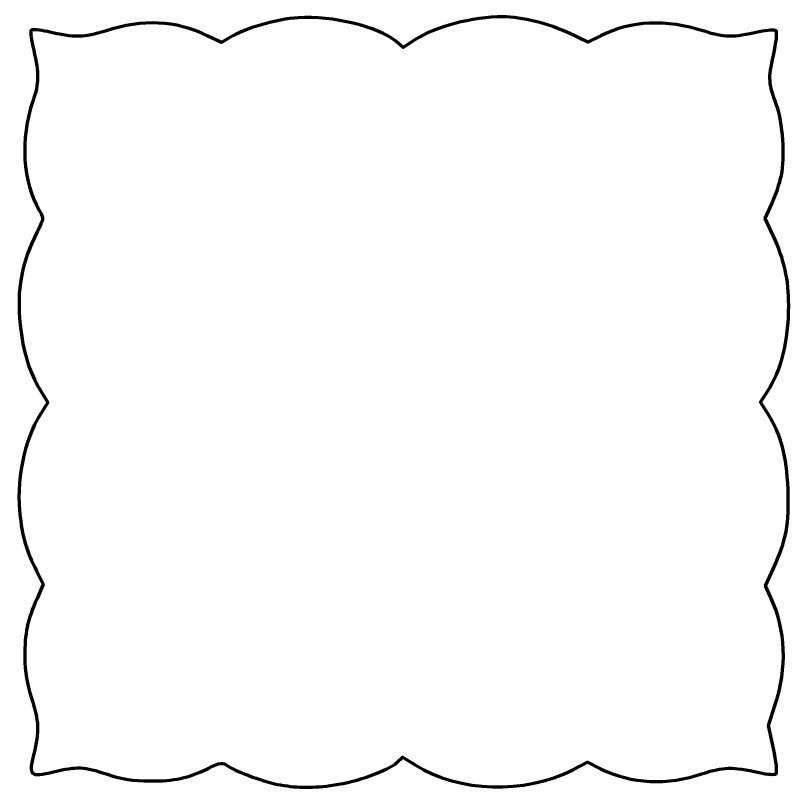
# Model space of a CAD drawing. Header units: centimetres. Extents: x -25.2 to 25.1, y -12.7 to 12.5.
# Drawn here: x -25.21 to -0.5, y -12.38 to 12.5 of the extents above; entities that cross this region are included whole.
import ezdxf

# ---------------------------------------------------------------- set-up
doc = ezdxf.new("R2010")
doc.units = ezdxf.units.CM
doc.header["$MEASUREMENT"] = 0
doc.layers.add('Layer 1', color=7, linetype='Continuous')

msp = doc.modelspace()

# ---------------------------------------------------------------- linework, layer by layer
at = {"layer": 'Layer 1', "color": 72, "lineweight": 90}
msp.add_open_spline([(-16.74963, -12.07904), (-17.22502, -11.99967), (-18.11154, -11.68158), (-18.41921, -11.47999), (-18.41921, -11.47999), (-18.61812, -11.34965), (-18.64496, -11.35253), (-19.05921, -11.54868), (-19.05921, -11.54868), (-19.72765, -11.86517), (-20.13439, -11.95327), (-20.92012, -11.95174), (-20.92012, -11.95174), (-21.48376, -11.95063), (-21.78722, -11.90323), (-22.28823, -11.738), (-22.28823, -11.738), (-23.05081, -11.4865), (-23.22945, -11.47818), (-23.99948, -11.65828), (-23.99948, -11.65828), (-24.75973, -11.8361), (-24.80941, -11.79151), (-24.63311, -11.08962), (-24.63311, -11.08962), (-24.45329, -10.37379), (-24.46682, -10.04343), (-24.70628, -9.30158), (-24.70628, -9.30158), (-24.85572, -8.8386), (-24.91303, -8.48148), (-24.91791, -7.98265), (-24.91791, -7.98265), (-24.92521, -7.23742), (-24.83718, -6.81676), (-24.52848, -6.12165), (-24.52848, -6.12165), (-24.52848, -6.12165), (-24.32745, -5.66899), (-24.32745, -5.66899), (-24.32745, -5.66899), (-24.32745, -5.66899), (-24.54375, -5.24214), (-24.54375, -5.24214), (-24.54375, -5.24214), (-24.8655, -4.6072), (-24.96938, -4.2665), (-25.06861, -3.52078), (-25.06861, -3.52078), (-25.21397, -2.42853), (-24.94323, -1.05332), (-24.42063, -0.22926), (-24.42063, -0.22926), (-24.42063, -0.22926), (-24.18453, 0.14303), (-24.18453, 0.14303), (-24.18453, 0.14303), (-24.18453, 0.14303), (-24.42176, 0.52653), (-24.42176, 0.52653), (-24.42176, 0.52653), (-24.76653, 1.08388), (-24.97884, 1.77337), (-25.06683, 2.62142), (-25.06683, 2.62142), (-25.18459, 3.75632), (-25.0324, 4.58719), (-24.52222, 5.59476), (-24.52222, 5.59476), (-24.31157, 6.01077), (-24.3097, 6.02713), (-24.44614, 6.25811), (-24.44614, 6.25811), (-24.99344, 7.18462), (-25.07735, 8.55604), (-24.66082, 9.76673), (-24.66082, 9.76673), (-24.46502, 10.33582), (-24.46024, 10.64186), (-24.63547, 11.39108), (-24.63547, 11.39108), (-24.71039, 11.7114), (-24.74588, 11.99929), (-24.71434, 12.03083), (-24.71434, 12.03083), (-24.68279, 12.06237), (-24.44994, 12.0416), (-24.19689, 11.98467), (-24.19689, 11.98467), (-23.29762, 11.78236), (-23.04366, 11.78508), (-22.34915, 12.00447), (-22.34915, 12.00447), (-21.1157, 12.39412), (-20.13507, 12.34918), (-19.09188, 11.8552), (-19.09188, 11.8552), (-19.09188, 11.8552), (-18.63176, 11.63732), (-18.63176, 11.63732), (-18.63176, 11.63732), (-18.63176, 11.63732), (-18.36759, 11.80041), (-18.36759, 11.80041), (-18.36759, 11.80041), (-17.89873, 12.08987), (-16.8746, 12.38472), (-16.18483, 12.42882), (-16.18483, 12.42882), (-15.09528, 12.49849), (-13.62399, 12.14468), (-13.07208, 11.68027), (-13.07208, 11.68027), (-13.07208, 11.68027), (-12.83162, 11.47794), (-12.83162, 11.47794), (-12.83162, 11.47794), (-12.83162, 11.47794), (-12.46193, 11.72281), (-12.46193, 11.72281), (-12.46193, 11.72281), (-11.83182, 12.14018), (-10.61384, 12.45833), (-9.65335, 12.45645), (-9.65335, 12.45645), (-9.03562, 12.45524), (-8.19118, 12.24755), (-7.53289, 11.93493), (-7.53289, 11.93493), (-7.53289, 11.93493), (-6.93687, 11.65188), (-6.93687, 11.65188), (-6.93687, 11.65188), (-6.93687, 11.65188), (-6.52272, 11.85451), (-6.52272, 11.85451), (-6.52272, 11.85451), (-5.53029, 12.34006), (-4.45237, 12.38777), (-3.22369, 12.00052), (-3.22369, 12.00052), (-2.55509, 11.7898), (-2.31361, 11.78646), (-1.46068, 11.97613), (-1.46068, 11.97613), (-1.18466, 12.03751), (-0.96429, 12.0504), (-0.92164, 12.00766), (-0.92164, 12.00766), (-0.87909, 11.96501), (-0.91413, 11.64541), (-1.0071, 11.22839), (-1.0071, 11.22839), (-1.17314, 10.48362), (-1.16466, 10.35229), (-0.90467, 9.64177), (-0.90467, 9.64177), (-0.703, 9.09063), (-0.62773, 7.97322), (-0.75295, 7.38934), (-0.75295, 7.38934), (-0.80421, 7.15033), (-0.94072, 6.74406), (-1.05629, 6.48653), (-1.05629, 6.48653), (-1.05629, 6.48653), (-1.26642, 6.01829), (-1.26642, 6.01829), (-1.26642, 6.01829), (-1.26642, 6.01829), (-1.01717, 5.47609), (-1.01717, 5.47609), (-1.01717, 5.47609), (-0.65607, 4.69058), (-0.51923, 4.07394), (-0.51923, 3.23223), (-0.51923, 3.23223), (-0.51923, 2.08891), (-0.75252, 1.16302), (-1.2177, 0.46009), (-1.2177, 0.46009), (-1.2177, 0.46009), (-1.42352, 0.14906), (-1.42352, 0.14906), (-1.42352, 0.14906), (-1.42352, 0.14906), (-1.17933, -0.23497), (-1.17933, -0.23497), (-1.17933, -0.23497), (-0.75953, -0.89518), (-0.58411, -1.55362), (-0.54026, -2.63356), (-0.54026, -2.63356), (-0.49571, -3.73116), (-0.59672, -4.27269), (-1.01572, -5.18279), (-1.01572, -5.18279), (-1.01572, -5.18279), (-1.26432, -5.72273), (-1.26432, -5.72273), (-1.26432, -5.72273), (-1.26432, -5.72273), (-1.09952, -6.07332), (-1.09952, -6.07332), (-1.09952, -6.07332), (-0.60329, -7.12903), (-0.55474, -8.32029), (-0.95818, -9.54189), (-0.95818, -9.54189), (-0.95818, -9.54189), (-1.16748, -10.17566), (-1.16748, -10.17566), (-1.16748, -10.17566), (-1.16748, -10.17566), (-1.00831, -10.90997), (-1.00831, -10.90997), (-1.00831, -10.90997), (-0.91417, -11.3443), (-0.87868, -11.67383), (-0.92146, -11.71661), (-0.92146, -11.71661), (-0.96424, -11.75939), (-1.18451, -11.74629), (-1.46066, -11.68454), (-1.46066, -11.68454), (-2.31897, -11.49264), (-2.61166, -11.49751), (-3.2574, -11.7144), (-3.2574, -11.7144), (-4.41349, -12.10271), (-5.52747, -12.0504), (-6.52816, -11.5608), (-6.52816, -11.5608), (-6.52816, -11.5608), (-6.94778, -11.3555), (-6.94778, -11.3555), (-6.94778, -11.3555), (-6.94778, -11.3555), (-7.41531, -11.59146), (-7.41531, -11.59146), (-7.41531, -11.59146), (-8.981, -12.38165), (-11.01708, -12.32002), (-12.44876, -11.4391), (-12.44876, -11.4391), (-12.44876, -11.4391), (-12.85117, -11.19149), (-12.85117, -11.19149), (-12.85117, -11.19149), (-12.85117, -11.19149), (-13.03303, -11.36234), (-13.03303, -11.36234), (-13.03303, -11.36234), (-13.30456, -11.61743), (-14.3177, -11.98147), (-15.03098, -12.08024), (-15.03098, -12.08024), (-15.74564, -12.1792), (-16.15131, -12.17892), (-16.74959, -12.07902), (-16.74959, -12.07902), (-16.74959, -12.07902), (-16.74963, -12.07904), (-16.74963, -12.07904)], degree=3, knots=[0, 0, 0, 0, 0.01492537, 0.01492537, 0.01492537, 0.01492537, 0.02985075, 0.02985075, 0.02985075, 0.02985075, 0.04477612, 0.04477612, 0.04477612, 0.04477612, 0.05970149, 0.05970149, 0.05970149, 0.05970149, 0.07462687, 0.07462687, 0.07462687, 0.07462687, 0.08955224, 0.08955224, 0.08955224, 0.08955224, 0.10447761, 0.10447761, 0.10447761, 0.10447761, 0.11940299, 0.11940299, 0.11940299, 0.11940299, 0.13432836, 0.13432836, 0.13432836, 0.13432836, 0.14925373, 0.14925373, 0.14925373, 0.14925373, 0.1641791, 0.1641791, 0.1641791, 0.1641791, 0.17910448, 0.17910448, 0.17910448, 0.17910448, 0.19402985, 0.19402985, 0.19402985, 0.19402985, 0.20895522, 0.20895522, 0.20895522, 0.20895522, 0.2238806, 0.2238806, 0.2238806, 0.2238806, 0.23880597, 0.23880597, 0.23880597, 0.23880597, 0.25373134, 0.25373134, 0.25373134, 0.25373134, 0.26865672, 0.26865672, 0.26865672, 0.26865672, 0.28358209, 0.28358209, 0.28358209, 0.28358209, 0.29850746, 0.29850746, 0.29850746, 0.29850746, 0.31343284, 0.31343284, 0.31343284, 0.31343284, 0.32835821, 0.32835821, 0.32835821, 0.32835821, 0.34328358, 0.34328358, 0.34328358, 0.34328358, 0.35820896, 0.35820896, 0.35820896, 0.35820896, 0.37313433, 0.37313433, 0.37313433, 0.37313433, 0.3880597, 0.3880597, 0.3880597, 0.3880597, 0.40298507, 0.40298507, 0.40298507, 0.40298507, 0.41791045, 0.41791045, 0.41791045, 0.41791045, 0.43283582, 0.43283582, 0.43283582, 0.43283582, 0.44776119, 0.44776119, 0.44776119, 0.44776119, 0.46268657, 0.46268657, 0.46268657, 0.46268657, 0.47761194, 0.47761194, 0.47761194, 0.47761194, 0.49253731, 0.49253731, 0.49253731, 0.49253731, 0.50746269, 0.50746269, 0.50746269, 0.50746269, 0.52238806, 0.52238806, 0.52238806, 0.52238806, 0.53731343, 0.53731343, 0.53731343, 0.53731343, 0.55223881, 0.55223881, 0.55223881, 0.55223881, 0.56716418, 0.56716418, 0.56716418, 0.56716418, 0.58208955, 0.58208955, 0.58208955, 0.58208955, 0.59701493, 0.59701493, 0.59701493, 0.59701493, 0.6119403, 0.6119403, 0.6119403, 0.6119403, 0.62686567, 0.62686567, 0.62686567, 0.62686567, 0.64179104, 0.64179104, 0.64179104, 0.64179104, 0.65671642, 0.65671642, 0.65671642, 0.65671642, 0.67164179, 0.67164179, 0.67164179, 0.67164179, 0.68656716, 0.68656716, 0.68656716, 0.68656716, 0.70149254, 0.70149254, 0.70149254, 0.70149254, 0.71641791, 0.71641791, 0.71641791, 0.71641791, 0.73134328, 0.73134328, 0.73134328, 0.73134328, 0.74626866, 0.74626866, 0.74626866, 0.74626866, 0.76119403, 0.76119403, 0.76119403, 0.76119403, 0.7761194, 0.7761194, 0.7761194, 0.7761194, 0.79104478, 0.79104478, 0.79104478, 0.79104478, 0.80597015, 0.80597015, 0.80597015, 0.80597015, 0.82089552, 0.82089552, 0.82089552, 0.82089552, 0.8358209, 0.8358209, 0.8358209, 0.8358209, 0.85074627, 0.85074627, 0.85074627, 0.85074627, 0.86567164, 0.86567164, 0.86567164, 0.86567164, 0.88059701, 0.88059701, 0.88059701, 0.88059701, 0.89552239, 0.89552239, 0.89552239, 0.89552239, 0.91044776, 0.91044776, 0.91044776, 0.91044776, 0.92537313, 0.92537313, 0.92537313, 0.92537313, 0.94029851, 0.94029851, 0.94029851, 0.94029851, 0.95522388, 0.95522388, 0.95522388, 0.95522388, 0.97014925, 0.97014925, 0.97014925, 0.97014925, 1, 1, 1, 1], dxfattribs=at)

doc.saveas('drawing.dxf')
